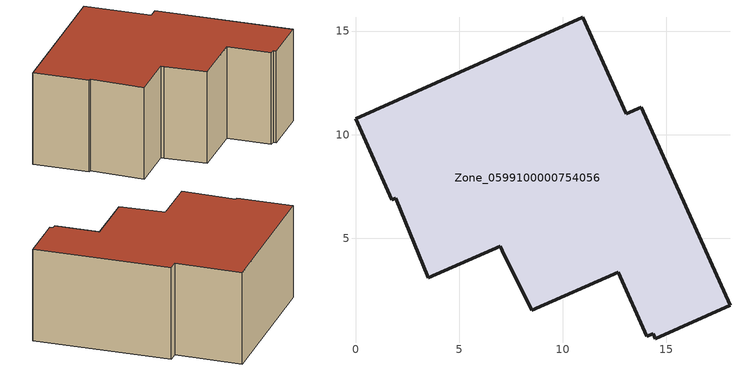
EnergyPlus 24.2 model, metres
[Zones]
Zone_0599100000754056
 floor ground (C_G): 13.07,11.01 13.8,11.33 18.08,1.75 14.48,0.14 14.38,0.38 14.06,0.27 12.68,3.36 8.51,1.51 7.09,4.4 7,4.62 3.51,3.08 1.94,6.93 1.75,6.84 0,10.76 10.98,15.67 z0
 wall outside (C_F): 10.98,15.67 0,10.76 1.75,6.84 1.94,6.93 3.51,3.08 7,4.62 7.09,4.4 8.51,1.51 12.68,3.36 14.06,0.27 14.38,0.38 14.48,0.14 18.08,1.75 13.8,11.33 13.07,11.01 10.98,15.67 z0:7.27
 roof outside (C_R): 1.94,6.93 3.51,3.08 7,4.62 7.09,4.4 8.51,1.51 12.68,3.36 14.06,0.27 14.38,0.38 14.48,0.14 18.08,1.75 13.8,11.33 13.07,11.01 10.98,15.67 0,10.76 1.75,6.84 z7.27
[BUILDING]
Pand.0599100000754056: North Axis=0; Terrain=City; Loads Convergence Tolerance Value=0.04; Temperature Convergence Tolerance Value=0.4; Solar Distribution=FullExterior; Maximum Number of Warmup Days=25; Minimum Number of Warmup Days=1
[Site:Location]
Rotterdam.The.Hague.AP_ZH_NLD Design_Conditions: Latitude=51.96; Longitude=4.45; Time Zone=1; Elevation=-4.5
[SITE:GROUNDTEMPERATURE:BUILDINGSURFACE]
18, 18, 18, 18, 18, 18, 18, 18, 18, 18, 18, 18
[MATERIAL] Thermal Absorptance=0.9; Solar Absorptance=0.7; Visible Absorptance=0.7
Name | Roughness | Thickness | Conductivity | Density | Specific Heat
G.D.2006-2014 | MediumSmooth | 0.15 | 0.06 | 540 | 1210
F.D.2006-2014 | Rough | 0.3 | 0.12 | 1920 | 840
R.D.2006-2014 | MediumRough | 0.2 | 0.08 | 1500 | 1000
[CONSTRUCTION]
C_G: G.D.2006-2014
C_F: F.D.2006-2014
C_R: R.D.2006-2014
[ZONE]
Zone_0599100000754056: Type=1; Multiplier=1; Ceiling Height=Autocalculate; Volume=Autocalculate; Floor Area=autocalculate; Part of Total Floor Area=Yes
[ZONEINFILTRATION:DESIGNFLOWRATE]
Infil_Zone_0599100000754056: Zone or ZoneList or Space or SpaceList=Zone_0599100000754056; Schedule=AlwaysOn; Design Flow Rate Calculation Method=Flow/Area; Flow Rate per Floor Area=0.0021; Constant Term Coefficient=1; Temperature Term Coefficient=0; Velocity Term Coefficient=0; Velocity Squared Term Coefficient=0
[HVACTEMPLATE:ZONE:IDEALLOADSAIRSYSTEM]
Zone_0599100000754056: Maximum Heating Supply Air Temperature=50; Minimum Cooling Supply Air Temperature=13; Maximum Heating Supply Air Humidity Ratio=0.0156; Minimum Cooling Supply Air Humidity Ratio=0.0077; Heating Limit=NoLimit; Cooling Limit=NoLimit; Dehumidification Control Type=ConstantSensibleHeatRatio; Cooling Sensible Heat Ratio=0.7; Dehumidification Setpoint=60; Humidification Control Type=None; Humidification Setpoint=30; Outdoor Air Method=None; Outdoor Air Flow Rate per Person=0.00944; Outdoor Air Flow Rate per Zone Floor Area=0; Outdoor Air Flow Rate per Zone=0; Demand Controlled Ventilation Type=None; Outdoor Air Economizer Type=NoEconomizer; Heat Recovery Type=None; Sensible Heat Recovery Effectiveness=0.7; Latent Heat Recovery Effectiveness=0.65
[ZONECONTROL:THERMOSTAT]
ThermostatControl_Zone_0599100000754056: Zone or ZoneList=Zone_0599100000754056; Control Type Schedule=DualSetpointControlType; Control 1=Thermostat_Zone_0599100000754056; Temperature Difference Between Cutout And Setpoint=0
[THERMOSTATSETPOINT:DUALSETPOINT]
Thermostat_Zone_0599100000754056: Heating Setpoint Temperature Schedule=HeatingSetpoint_Zone_0599100000754056; Cooling Setpoint Temperature Schedule=CoolingSetpoint_Zone_0599100000754056
[SCHEDULE:COMPACT]
HeatingSetpoint_Zone_0599100000754056: Through: 12/31, For: AllDays, Until: 24:00, 21
CoolingSetpoint_Zone_0599100000754056: Through: 12/31, For: AllDays, Until: 24:00, 24
DualSetpointControlType: Through: 12/31, For: AllDays, Until: 24:00, 4
AlwaysOn: Through: 12/31, For: AllDays, Until: 24:00, 1
